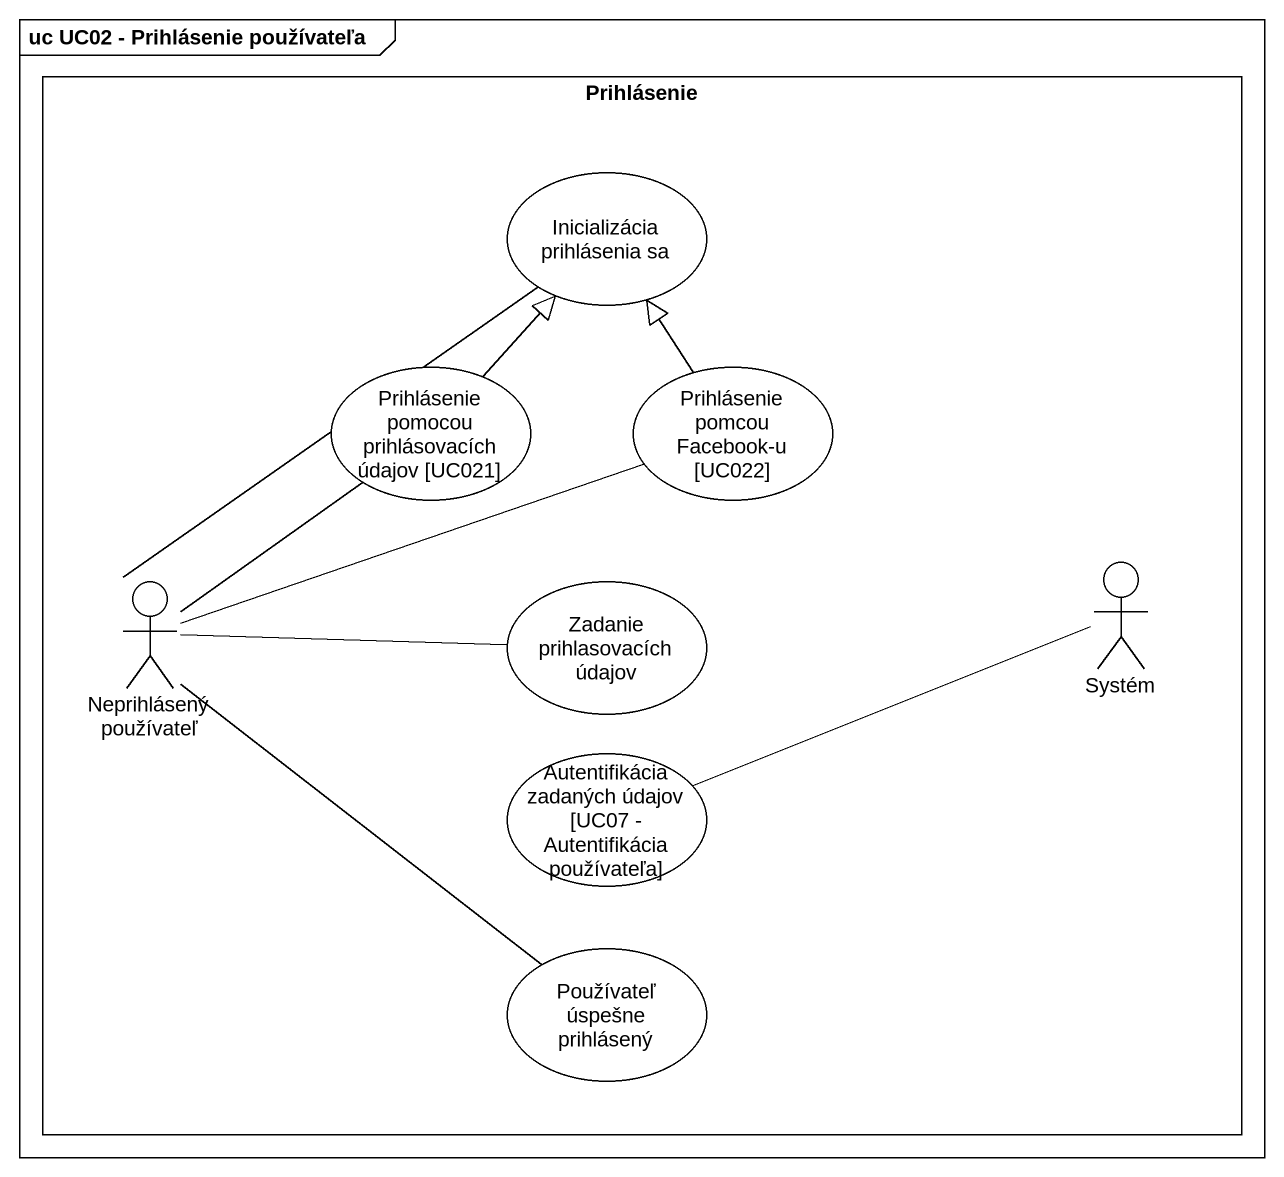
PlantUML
@startuml
mainframe uc UC02 - Prihlásenie používateľa
rectangle Prihlásenie {
  usecase "Inicializácia prihlásenia sa" as Inicializácia_prihlásenia_sa
  usecase "Prihlásenie pomocou prihlásovacích údajov [UC021]" as Prihlásenie_pomocou
  usecase "Prihlásenie pomcou Facebook-u [UC022]" as Prihlásenie_pomcou_Facebook
  actor "Neprihlásený používateľ" as Neprihlásený_používateľ
  usecase "Zadanie prihlasovacích údajov" as Zadanie_prihlasovacích
  actor Systém
  usecase "Autentifikácia zadaných údajov [UC07 - Autentifikácia používateľa]" as Autentifikácia_zadaných
  usecase "Používateľ úspešne prihlásený" as Používateľ_úspešne
}
Prihlásenie_pomocou -up-|> Inicializácia_prihlásenia_sa
Prihlásenie_pomcou_Facebook -up-|> Inicializácia_prihlásenia_sa
Neprihlásený_používateľ -up- Inicializácia_prihlásenia_sa
Neprihlásený_používateľ -up- Prihlásenie_pomocou
Neprihlásený_používateľ -right- Prihlásenie_pomcou_Facebook
Neprihlásený_používateľ -right- Zadanie_prihlasovacích
Neprihlásený_používateľ -- Používateľ_úspešne
Autentifikácia_zadaných -right- Systém
@enduml
